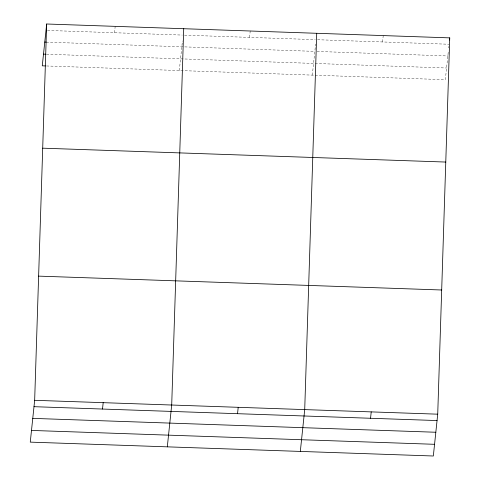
<?xml version="1.0" encoding="UTF-8"?>
<svg xmlns="http://www.w3.org/2000/svg" width="480" height="480" viewBox="0 0 480 480"><rect width="100%" height="100%" fill="white"/><g stroke="black" fill="none" stroke-linecap="round" stroke-linejoin="round"><path stroke-width="0.36" stroke-dasharray="2.4 1.8" d="M114.522 32.736L115.188 26.358M179.316 70.536L182.424 40.944M249.546 37.386L250.218 31.008M312.33 75.114L315.594 44.058M382.56 41.964L383.232 35.58M448.218 52.29L445.338 79.692L45.996 65.952M448.68 47.904L448.836 46.446M47.49 30.432L182.298 35.07M184.536 35.148L315.306 39.648M317.55 39.726L449.064 44.25M46.26 42.126L314.826 51.372M317.064 51.45L447.834 55.95M46.482 54.228L446.568 67.998"/><path stroke-width="0.72" d="M34.662 400.308L46.668 24L449.736 37.872L437.724 414.18L433.332 456L30.264 442.128L34.662 400.308L437.724 414.18M183.714 28.716L171.702 405.024L167.31 446.844M316.722 33.294L304.716 409.602L300.318 451.422M46.668 24L42.276 65.82L45.252 65.928M102.51 409.044L103.182 402.666M237.54 413.694L238.212 407.31M370.548 418.272L371.22 411.888M449.514 39.996L449.736 37.872M44.766 42.078L46.26 42.126M43.5 54.126L45.738 54.204M42.708 148.182L445.77 162.054M38.622 276.126L441.69 289.998M33.99 406.686L437.058 420.558M32.76 418.38L435.828 432.252M31.494 430.434L434.562 444.306"/></g></svg>
